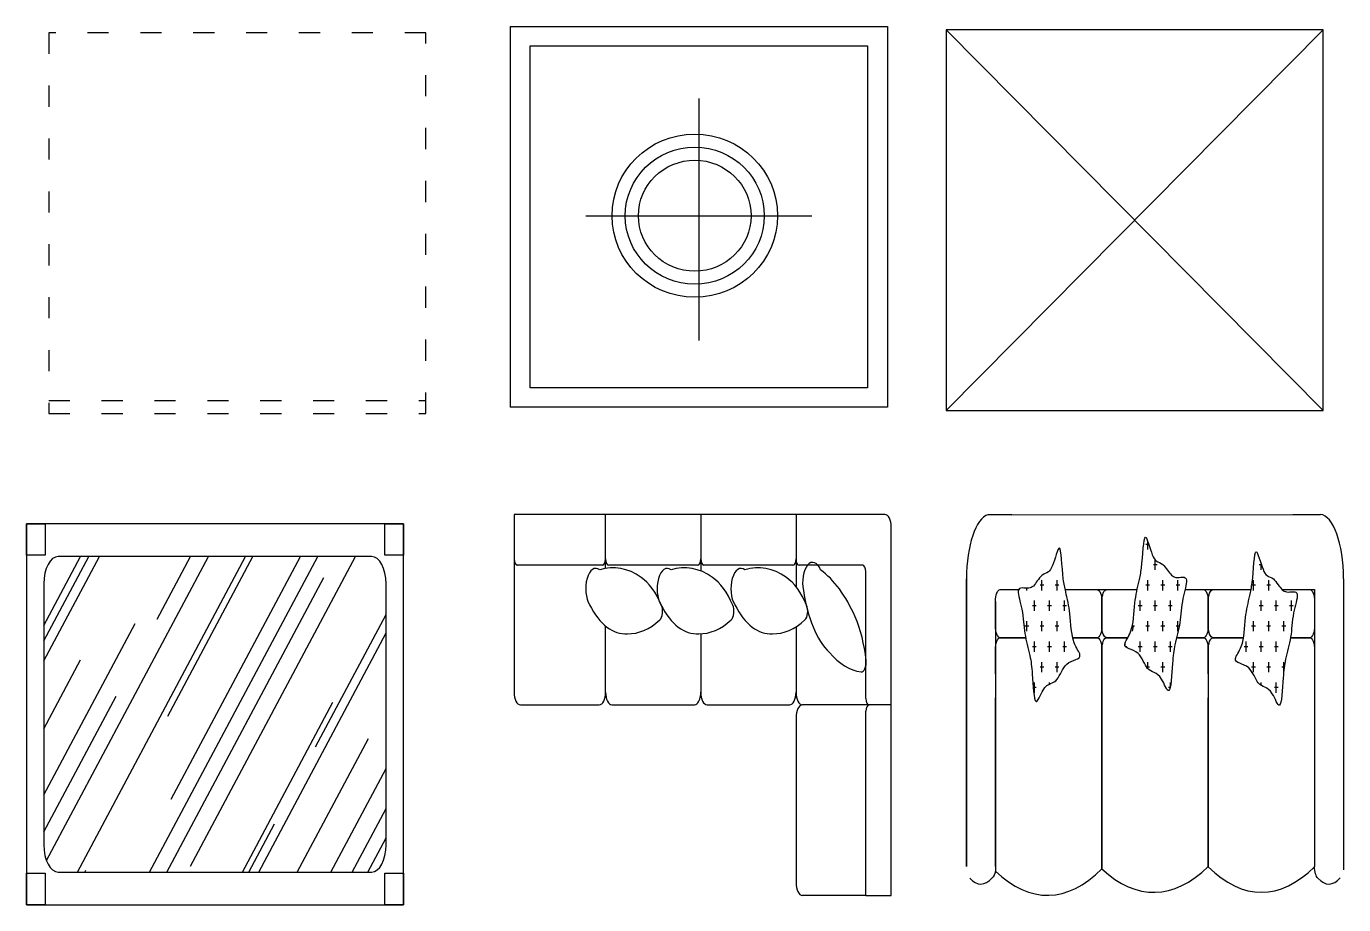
# Model space of a CAD drawing. Header units: inches. Extents: x -332 to 3160665360507, y -10609 to 2196718997769.
# Drawn here: x 1537 to 3741, y -3613 to -2144 of the extents above; entities that cross this region are included whole.
import ezdxf

# ---------------------------------------------------------------- set-up
doc = ezdxf.new("R2010")
doc.units = ezdxf.units.IN
doc.header["$MEASUREMENT"] = 0
doc.linetypes.add('ACAD_ISO03W100', pattern=[30, 12, -18])
doc.layers.add('layer_1', color=7, linetype='Continuous', lineweight=25)

# ---------------------------------------------------------------- blocks, each defined once
blk = doc.blocks.new('Furniture_Cabinet_KitchenCabinets')
at = {"layer": 'layer_1', "color": 3, "linetype": 'ACAD_ISO03W100', "ltscale": 3}
for p, q in [((-378.2, 275), (-378.2, -275)), ((378.2, 275), (-378.2, 275)), ((378.2, -275), (378.2, 275)), ((-378.2, -256), (378.2, -256)), ((-378.2, -275), (378.2, -275))]:
    blk.add_line(p, q, dxfattribs=at)
blk = doc.blocks.new('Furniture_Cabinet_Nightstand')
at = {"layer": 'layer_1', "color": 3}
for p, q in [((-285.2, 291.7), (285.2, 291.7)), ((285.2, 291.7), (285.2, -293.1)), ((-255.2, -263.1), (-255.2, 261.7)), ((-255.2, 261.7), (255.2, 261.7)), ((255.2, 261.7), (255.2, -263.1)), ((0, 180.9), (0, -190.9)), ((170.9, 0), (-170.9, 0)), ((255.2, -263.1), (-255.2, -263.1)), ((285.2, -293.1), (-285.2, -293.1))]:
    blk.add_line(p, q, dxfattribs=at)
at = {"layer": 'layer_1', "color": 3, "lineweight": 25, "ltscale": 10}
blk.add_line((-285.2, 291.7), (-285.2, -293.1), dxfattribs=at)
at = {"layer": 'layer_1', "color": 3}
for radius in [125.2, 105.2, 85.2]:
    blk.add_circle((-6.2, 1), radius, dxfattribs=at)
blk = doc.blocks.new('Furniture_Cabinet_OtherCabinet')
at = {"layer": 'layer_1', "color": 3, "ltscale": 10}
for p, q in [((-824.59, 306.465), (-824.59, -306.465)), ((824.59, 306.465), (-824.59, -306.465)), ((-824.59, 306.465), (824.59, -306.465))]:
    blk.add_line(p, q, dxfattribs=at)
at = {"layer": 'layer_1', "color": 3, "ltscale": 4}
for p, q in [((824.59, 306.465), (-824.59, 306.465)), ((824.59, -306.465), (824.59, 306.465)), ((-824.59, -306.465), (824.59, -306.465))]:
    blk.add_line(p, q, dxfattribs=at)
blk = doc.blocks.new('Furniture_LittleTable_CoffeeTable')
at = {"layer": 'layer_1', "color": 3}
for p, q in [((650, 349.8), (-650, 349.8)), ((-650, 349.8), (-650, -349.8)), ((650, -349.8), (650, 349.8)), ((-590, 134.6, -64.2), (-434.8, 289.8, -64.2)), ((-590, 97.8, -64.2), (-398.1, 289.8, -64.2)), ((-590, 162.9, -64.2), (-463.1, 289.8, -64.2)), ((-580.6, -268.9, -64.2), (-21.9, 289.8, -64.2)), ((540, 289.8), (-540, 289.8)), ((-474.1, -289.8, -64.2), (105.4, 289.8, -64.2)), ((-225.2, -289.8, -64.2), (354.3, 289.8, -64.2)), ((-199, 174.8, -64.2), (-84.1, 289.8, -64.2)), ((-162.3, -3.3, -64.2), (130.8, 289.8, -64.2)), ((-151, -156.1, -64.2), (294.9, 289.8, -64.2)), ((-84.5, -279.1, -64.2), (484.4, 289.8, -64.2)), ((-165.9, -289.8, -64.2), (375.1, 251.2, -64.2)), ((-590, 239.8), (-590, -239.8)), ((590, -239.8), (590, 239.8)), ((346.8, -59.9, -64.2), (590, 183.2, -64.2)), ((-590, -148.2, -64.2), (-275.4, 166.4, -64.2)), ((150.9, -289.8, -64.2), (590, 149.3, -64.2)), ((-590, -26.6, -64.2), (-463.5, 99.9, -64.2)), ((-590, -216.1, -64.2), (-340.5, 33.4, -64.2)), ((94.4, -289.8, -64.2), (406.2, 22.1, -64.2)), ((283.9, -289.8, -64.2), (529.3, -44.4, -64.2)), ((399.8, -289.8, -64.2), (590, -99.6, -64.2)), ((473.4, -289.8, -64.2), (590, -173.1, -64.2)), ((117, -289.8, -64.2), (205.4, -201.3, -64.2)), ((527.1, -289.8, -64.2), (590, -226.9, -64.2)), ((-540, -289.8), (540, -289.8)), ((-448.7, -289.8, -64.2), (-445.1, -286.2, -64.2)), ((-650, -349.8), (650, -349.8))]:
    blk.add_line(p, q, dxfattribs=at)
at = {"layer": 'layer_1', "color": 3, "lineweight": 25, "ltscale": 10}
for p, q in [((-650, 349.8), (-585.2, 349.8)), ((-650, 291.9), (-650, 349.8)), ((-585.2, 349.8), (-585.2, 291.9)), ((585.2, 349.8), (650, 349.8)), ((585.2, 291.9), (585.2, 349.8)), ((650, 349.8), (650, 291.9)), ((-585.2, 291.9), (-650, 291.9)), ((650, 291.9), (585.2, 291.9)), ((-650, -291.9), (-585.2, -291.9)), ((-650, -349.8), (-650, -291.9)), ((-585.2, -291.9), (-585.2, -349.8)), ((585.2, -291.9), (650, -291.9)), ((585.2, -349.8), (585.2, -291.9)), ((650, -291.9), (650, -349.8)), ((-585.2, -349.8), (-650, -349.8)), ((650, -349.8), (585.2, -349.8))]:
    blk.add_line(p, q, dxfattribs=at)
at = {"layer": 'layer_1', "color": 3}
for centre, start, end in [((-540, 239.8), 90, 180), ((540, 239.8), 0, 90), ((-540, -239.8), 180, 270), ((540, -239.8), 270, 0)]:
    blk.add_arc(centre, 50, start, end, dxfattribs=at)
blk = doc.blocks.new('Furniture_Sofa_CornerSofa')
at = {"layer": 'layer_1', "color": 3}
for p, q in [((-755.5, 740.7), (-1466.6, 740.7)), ((-1466.6, 740.7), (-1466.6, 49.4)), ((-14.8, 740.7), (-755.5, 740.7)), ((-755.5, 530.8), (-755.5, 740.7)), ((725.9, 740.7), (-14.8, 740.7)), ((-14.8, 740.7), (-14.8, 521.2)), ((1417.2, 740.7), (725.9, 740.7)), ((725.9, 740.7), (725.9, 459.3)), ((1466.6, 0), (1466.6, 691.3)), ((-780.2, 543.2), (-1441.9, 543.2)), ((-39.5, 543.2), (-730.8, 543.2)), ((701.2, 543.2), (9.9, 543.2)), ((1244.4, 543.2), (750.6, 543.2)), ((1269.1, 24.7), (1269.1, 518.5)), ((-755.5, 49.4), (-755.5, 307.1)), ((-14.8, 276.9), (-14.8, 49.4)), ((725.9, 303.7), (725.9, 49.4)), ((-1417.2, 0), (-804.9, 0)), ((-706.1, 0), (-64.2, 0)), ((34.6, 0), (676.5, 0)), ((725.9, -49.4), (725.9, -691.8)), ((1466.6, 0), (775.3, 0)), ((1269.1, -740.7), (1269.1, -24.7)), ((1466.6, -740.7), (1466.6, 0)), ((1269.1, -740.7), (774.8, -740.7)), ((1269.1, -740.7), (1466.6, -740.7))]:
    blk.add_line(p, q, dxfattribs=at)
for centre, radius, start, end in [((1417.2, 691.3), 49.4, 0, 90), ((-1441.9, 567.9), 24.7, 180, 270), ((-780.2, 567.9), 24.7, 270, 0), ((-730.8, 567.9), 24.7, 180, 270), ((-39.5, 567.9), 24.7, 270, 0), ((9.9, 567.9), 24.7, 180, 270), ((701.2, 567.9), 24.7, 270, 0), ((750.6, 567.9), 24.7, 180, 270), ((-831, 452), 78.9, 67.645, 231.8341), ((-695.9, -115.7), 649.3, 70.4306, 99.3195), ((-275.9, 452), 78.9, 67.645, 231.8341), ((-140.7, -115.7), 649.3, 70.4306, 99.3195), ((298, 452), 78.9, 67.645, 231.8341), ((433.1, -115.7), 649.3, 70.4306, 99.3195), ((855.7, 475.7), 78.9, 38.5878, 202.7769), ((698.1, -86.2), 649.3, 41.3734, 70.2623), ((1244.4, 518.5), 24.7, 0, 90), ((-603.3, 144.7), 372.8, 40.8426, 70.4306), ((-48.2, 144.7), 372.8, 40.8426, 70.4306), ((525.7, 144.7), 372.8, 40.8426, 70.4306), ((1160.4, 555.7), 393.3, 196.3207, 243.5081), ((-603.6, 669.8), 393.3, 225.3779, 272.5653), ((-349.3, 364.3), 37.1, 294.953, 40.8426), ((-48.4, 669.8), 393.3, 225.3779, 272.5653), ((205.8, 364.3), 37.1, 294.953, 40.8426), ((525.5, 669.8), 393.3, 225.3779, 272.5653), ((779.7, 364.3), 37.1, 294.953, 40.8426), ((-576.8, 853.3), 576.4, 269.0934, 294.953), ((-21.7, 853.3), 576.4, 269.0934, 294.953), ((552.2, 853.3), 576.4, 269.0934, 294.953), ((905.6, 96.5), 372.8, 11.7854, 41.3734), ((1272.8, 703.1), 576.4, 240.0362, 265.8958), ((1234.2, 165.1), 37.1, 265.8958, 11.7854), ((-1417.2, 49.4), 49.4, 180, 270), ((-804.9, 49.4), 49.4, 270, 0), ((-706.1, 49.4), 49.4, 180, 270), ((-64.2, 49.4), 49.4, 270, 0), ((34.6, 49.4), 49.4, 180, 270), ((676.5, 49.4), 49.4, 270, 0), ((775.3, 49.4), 49.4, 180, 270), ((775.3, -49.4), 49.4, 90, 180), ((1293.8, 24.7), 24.7, 180, 270), ((1293.8, -24.7), 24.7, 90, 180), ((774.8, -691.8), 48.9, 180, 270)]:
    blk.add_arc(centre, radius, start, end, dxfattribs=at)
blk = doc.blocks.new('Furniture_Sofa_MultiPersonSofa')
at = {"layer": 'layer_1', "color": 3}
for p, q in [((-673.6, 332.4), (-788.1, 332.4)), ((-673.6, 332.4), (667.1, 332.9)), ((667.1, 332.9), (770.4, 332.9)), ((770.4, 332.9), (798, 332.9)), ((-21, 280.3), (-34.9, 280.3)), ((-25.9, 271.3), (-25.9, 285.7)), ((-52.9, 244.3), (-54, 244.3)), ((19.2, 244.3), (1.1, 244.3)), ((10.2, 235.3), (10.2, 253)), ((516.3, 244.3), (506.1, 244.3)), ((515.1, 235.3), (515.1, 245.6)), ((-890.8, -287.4), (-890.8, 219.7)), ((-890.8, 219.7), (-890.8, -287.4)), ((-530.8, 199.2), (-530.8, 217.2)), ((-458.7, 199.2), (-458.7, 217.2)), ((-25.9, 199.2), (-25.9, 217.2)), ((46.2, 199.2), (46.2, 217.2)), ((118.4, 199.2), (118.4, 217.2)), ((479, 199.2), (479, 217.2)), ((551.2, 199.2), (551.2, 217.2)), ((908.8, 219.7), (908.8, -292.8)), ((-729.3, 200.8), (-641.6, 200.8)), ((-729.3, 200.8), (-641.6, 200.8)), ((-603, 199.2), (-603, 202.9)), ((-521.8, 208.2), (-539.8, 208.2)), ((-449.7, 208.2), (-467.7, 208.2)), ((-419.8, 200.8), (-76.3, 200.8)), ((-419.8, 200.8), (-267.8, 200.8)), ((-221.7, 200.8), (-76.3, 200.8)), ((-16.9, 208.2), (-34.9, 208.2)), ((55.2, 208.2), (37.2, 208.2)), ((127.4, 208.2), (109.3, 208.2)), ((152.2, 200.8), (467.2, 200.8)), ((152.2, 200.8), (239.7, 200.8)), ((285.9, 200.8), (467.2, 200.8)), ((488, 208.2), (470.7, 208.2)), ((560.2, 208.2), (542.1, 208.2)), ((614.3, 200.8), (747.3, 200.8)), ((614.3, 200.8), (770.4, 200.8)), ((770.4, 200.8), (770.4, -287.4)), ((-752.3, 179.5), (-752.3, -295.2)), ((-752.3, 137.1), (-752.3, 179.5)), ((-630, 172.1), (-630.3, 172.1)), ((-557.9, 172.1), (-575.9, 172.1)), ((-566.9, 163.1), (-566.9, 181.2)), ((-485.7, 172.1), (-503.8, 172.1)), ((-494.8, 163.1), (-494.8, 181.2)), ((-413.6, 172.1), (-431.6, 172.1)), ((-422.6, 163.1), (-422.6, 181.2)), ((-244.8, 137.1), (-244.8, 179.5)), ((-244.8, 179.5), (-244.8, 137.1)), ((-52.9, 172.1), (-71, 172.1)), ((-62, 163.1), (-62, 181.2)), ((19.2, 172.1), (1.1, 172.1)), ((10.2, 163.1), (10.2, 181.2)), ((91.3, 172.1), (73.3, 172.1)), ((82.3, 163.1), (82.3, 181.2)), ((262.8, 179.5), (262.8, 137.1)), ((262.8, 137.1), (262.8, 179.5)), ((452, 172.1), (450.2, 172.1)), ((524.1, 172.1), (506.1, 172.1)), ((515.1, 163.1), (515.1, 181.2)), ((596.2, 172.1), (578.2, 172.1)), ((587.2, 163.1), (587.2, 181.2)), ((668.4, 172.1), (650.3, 172.1)), ((659.4, 163.1), (659.4, 181.2)), ((770.4, 179.5), (770.4, 137.1)), ((-603, 127.1), (-603, 145.1)), ((-530.8, 127.1), (-530.8, 145.1)), ((-458.7, 127.1), (-458.7, 145.1)), ((-25.9, 127.1), (-25.9, 145.1)), ((46.2, 127.1), (46.2, 145.1)), ((118.4, 127.1), (118.4, 145.1)), ((479, 127.1), (479, 145.1)), ((551.2, 127.1), (551.2, 145.1)), ((623.3, 127.1), (623.3, 145.1)), ((-593.9, 136.1), (-612, 136.1)), ((-521.8, 136.1), (-539.8, 136.1)), ((-449.7, 136.1), (-467.7, 136.1)), ((-391.7, 136.1), (-395.6, 136.1)), ((-89, 136.1), (-99.8, 136.1)), ((-98, 127.1), (-94.4, 136.1)), ((-16.9, 136.1), (-34.9, 136.1)), ((55.2, 136.1), (37.2, 136.1)), ((124.5, 136.1), (109.3, 136.1)), ((488, 136.1), (470, 136.1)), ((560.2, 136.1), (542.1, 136.1)), ((632.3, 136.1), (614.3, 136.1)), ((-752.3, 52.2), (-752.3, 94.6)), ((-608.3, 115.9), (-729.3, 115.9)), ((-729.3, 115.9), (-608.3, 115.9)), ((-557.9, 100), (-575.9, 100)), ((-566.9, 91), (-566.9, 109)), ((-485.7, 100), (-503.8, 100)), ((-494.8, 91), (-494.8, 109)), ((-413.6, 100), (-431.6, 100)), ((-422.6, 91), (-422.6, 109)), ((-267.8, 115.9), (-383.9, 115.9)), ((-383.9, 115.9), (-267.8, 115.9)), ((-244.8, -291.4), (-244.8, 94.6)), ((-244.8, 94.6), (-244.8, -291.4)), ((-221.7, 115.9), (-120.9, 115.9)), ((-120.9, 115.9), (-221.7, 115.9)), ((-134.1, 101.1), (-134.1, 106.4)), ((-125.1, 100), (-132, 100)), ((-52.9, 100), (-71, 100)), ((-62, 91), (-62, 109)), ((19.2, 100), (1.1, 100)), ((10.2, 91), (10.2, 109)), ((91.3, 100), (73.3, 100)), ((82.3, 91), (82.3, 109)), ((239.7, 115.9), (116.4, 115.9)), ((116.4, 115.9), (239.7, 115.9)), ((262.8, 94.6), (262.8, 52.2)), ((262.8, 52.2), (262.8, 94.6)), ((431, 115.9), (285.9, 115.9)), ((285.9, 115.9), (431, 115.9)), ((452, 100), (433.9, 100)), ((443, 91), (443, 109)), ((524.1, 100), (506.1, 100)), ((515.1, 91), (515.1, 109)), ((596.2, 100), (578.2, 100)), ((587.2, 91), (587.2, 109)), ((747.3, 115.9), (655.3, 115.9)), ((655.3, 115.9), (747.3, 115.9)), ((770.4, 94.6), (770.4, 52.2)), ((-530.8, 54.9), (-530.8, 73)), ((-458.7, 54.9), (-458.7, 73)), ((-25.9, 61.4), (-25.9, 73)), ((46.2, 54.9), (46.2, 73)), ((406.9, 71.8), (406.9, 73)), ((479, 54.9), (479, 73)), ((551.2, 54.9), (551.2, 73)), ((623.3, 57), (623.3, 73)), ((-521.8, 63.9), (-539.8, 63.9)), ((-449.7, 63.9), (-467.7, 63.9)), ((-16.9, 63.9), (-31, 63.9)), ((55.2, 63.9), (37.2, 63.9)), ((262.8, 52.2), (262.8, 9.7)), ((488, 63.9), (470, 63.9)), ((560.2, 63.9), (542.1, 63.9)), ((625.5, 63.9), (614.3, 63.9)), ((-557.9, 27.9), (-572, 27.9)), ((-566.9, 18.9), (-566.9, 36.9)), ((-494.8, 34.4), (-494.8, 36.9)), ((81, 27.9), (73.3, 27.9)), ((82.3, 30.2), (82.3, 36.9)), ((515.1, 31.9), (515.1, 36.9)), ((596.2, 27.9), (578.2, 27.9)), ((587.2, 18.9), (587.2, 36.9)), ((-752.3, -287.4), (-752.3, 9.7)), ((262.8, 9.7), (262.8, -287.4)), ((262.8, -287.4), (262.8, 9.7)), ((770.4, 9.7), (770.4, -287.4))]:
    blk.add_line(p, q, dxfattribs=at)
for centre, radius, start, end in [((-776.7, 218.9), 114.1, 95.7465, 179.585), ((794.7, 218.9), 114.1, 0.415, 88.3871), ((-503.8, 407.8), 745.6, 250.526, 290.3248), ((3.3, 434.9), 767.5, 251.1462, 289.764), ((516.6, 402.6), 735.2, 249.8069, 290.1931), ((-822.5, -182.2), 135.9, 247.406, 293.3011), ((838.6, -182.2), 135.9, 247.406, 293.3011)]:
    blk.add_arc(centre, radius, start, end, dxfattribs=at)
at = {"layer": 'layer_1', "color": 3, "extrusion": (0, 0, -1)}
for centre, major_axis, start_param, end_param in [((-729.3, 179.5), (-23.1, 0), 0, 1.570796), ((-729.3, 179.5), (-23.1, 0), 0, 1.570796), ((-267.8, 179.5), (-23.1, 0), 1.570796, 3.141593), ((-221.7, 179.5), (-23.1, 0), 0, 1.570796), ((239.7, 179.5), (-23.1, 0), 1.570796, 3.141593), ((285.9, 179.5), (-23.1, 0), 0, 1.570796), ((747.3, 179.5), (-23.1, 0), 1.570796, 3.141593), ((747.3, 179.5), (-23.1, 0), 1.570796, 3.141593), ((-729.3, 137.1), (-23.1, 0), 4.712389, 6.283185), ((-267.8, 137.1), (-23.1, 0), 3.141593, 4.712389), ((-221.7, 137.1), (23.1, 0), 1.570796, 3.141593), ((239.7, 137.1), (-23.1, 0), 3.141593, 4.712389), ((285.9, 137.1), (23.1, 0), 1.570796, 3.141593), ((747.3, 137.1), (-23.1, 0), 3.141593, 4.712389), ((-729.3, 94.6), (-23.1, 0), 0, 1.570796), ((-267.8, 94.6), (-23.1, 0), 1.570796, 3.141593), ((-221.7, 94.6), (-23.1, 0), 0, 1.570796), ((239.7, 94.6), (-23.1, 0), 1.570796, 3.141593), ((285.9, 94.6), (-23.1, 0), 0, 1.570796), ((747.3, 94.6), (-23.1, 0), 1.570796, 3.141593), ((793.4, -287.4), (-23.1, 0), -1.261504, 0)]:
    blk.add_ellipse(centre, major_axis=major_axis, ratio=0.92, start_param=start_param, end_param=end_param, dxfattribs=at)
at = {"layer": 'layer_1', "color": 3}
blk.add_ellipse((-774.4, -286.4), major_axis=(24.7, 7.5), ratio=0.828328, start_param=4.688107, end_param=5.511872, dxfattribs=at)
for points in [[(87.2, 225.9), (80.8, 228.8), (66.9, 235.1), (44.3, 247.5), (17, 248.6), (-10.5, 263.3), (-44.9, 318.7), (-49.7, 244.5), (-69.7, 211.4), (-93.2, 174.8), (-92.4, 128.5), (-162.4, 95.5), (-64.3, 97.7), (-26.9, 50.7), (31.4, 58.8), (82.7, 3.6), (90.3, 69.3), (102.4, 106.7), (132.7, 141.6), (134.3, 181), (177.5, 229.5), (115.7, 218.8), (93.7, 224.3), (87.2, 225.9)], [(-571.6, 206.9), (-565.3, 209.8), (-551.4, 216), (-528.7, 228.5), (-501.5, 229.5), (-473.9, 244.3), (-439.5, 299.7), (-434.7, 225.4), (-414.8, 192.3), (-391.2, 155.7), (-392, 109.4), (-322.1, 76.4), (-420.1, 78.6), (-457.6, 31.6), (-515.8, 39.7), (-567.1, -15.4), (-574.7, 50.3), (-586.8, 87.6), (-617.2, 122.5), (-618.7, 161.9), (-662, 210.4), (-600.1, 199.8), (-578.2, 205.2), (-571.6, 206.9)], [(615.3, 200.3), (609, 203.2), (595.1, 209.5), (572.4, 221.9), (545.2, 223), (517.6, 237.7), (483.2, 293.1), (478.4, 218.9), (458.5, 185.7), (434.9, 149.2), (435.7, 102.9), (365.8, 69.9), (463.9, 72), (501.3, 25.1), (559.5, 33.1), (610.8, -22), (618.4, 43.7), (630.6, 81.1), (660.9, 115.9), (662.4, 155.4), (705.7, 203.9), (643.8, 193.2), (621.9, 198.7), (615.3, 200.3)]]:
    blk.add_open_spline(points, degree=3, knots=[0, 0, 0, 0, 22.193386, 48.603502, 81.477411, 104.705191, 152.486076, 213.496359, 240.459562, 286.848662, 344.933182, 382.201608, 451.476826, 507.350944, 581.21044, 623.285589, 677.538832, 714.397986, 763.116622, 810.796998, 849.229273, 903.136906, 926.285688, 926.285688, 926.285688, 926.285688], dxfattribs=at)

msp = doc.modelspace()

# ---------------------------------------------------------------- block references
at = {"layer": 'layer_1', "color": 3}
for name, p, xscale, yscale in [('Furniture_Cabinet_KitchenCabinets', (1890.2, -2473.3), 0.8341485339607302, 1.158181818181817), ('Furniture_Cabinet_Nightstand', (2662.4, -2461.9), 1.106078375537896, 1.089274881897224), ('Furniture_Cabinet_OtherCabinet', (3391.6, -2468.2), 0.3826143901817619, 1.039270389767193), ('Furniture_Sofa_CornerSofa', (2668.8, -3279.1), 0.2151240471880417, 0.4299958094367537), ('Furniture_Sofa_MultiPersonSofa', (3422.4, -3276.7), 0.3506433541496702, 0.9496588683363203), ('Furniture_LittleTable_CoffeeTable', (1852.8, -3294.7), 0.4853846153846157, 0.9106051230830496)]:
    msp.add_blockref(name, p, dxfattribs=dict(at, xscale=xscale, yscale=yscale))

doc.saveas('drawing.dxf')
